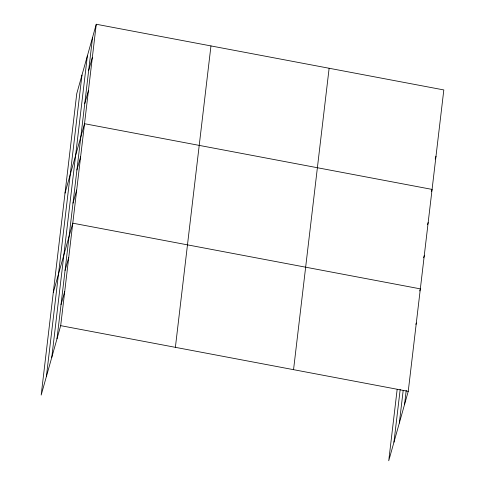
<?xml version="1.0" encoding="UTF-8"?>
<svg xmlns="http://www.w3.org/2000/svg" width="485" height="485" viewBox="0 0 485 485"><rect width="100%" height="100%" fill="white"/><g stroke="black" fill="none" stroke-linecap="round" stroke-linejoin="round"><path stroke-width="0.73" d="M46.402 376.493L81.971 75.084M51.78 357.36L87.349 55.957M56.994 338.797L92.568 37.387M96.26 24.25L76.757 93.653L41.183 395.063L60.692 325.659L96.26 24.25L443.817 89.937L408.243 391.346L388.74 460.75L397.148 389.461M175.382 347.333L210.957 45.929M293.552 369.667L329.127 68.264M393.953 442.181L400.18 389.461M399.331 423.053L403.193 390.376M404.551 404.484L406.218 390.376M88.658 70.543L92.35 57.406M84.742 103.699L88.434 90.562M65.014 193.115L84.523 123.711L432.08 189.405L431.498 191.478M76.915 170.011L80.613 156.867M73.005 203.16L76.697 190.023M53.277 292.582L72.786 223.179L420.343 288.866M65.057 270.478L68.755 257.341M61.025 304.635L64.723 291.497M435.215 159.013L435.991 156.249M427.582 224.634L428.164 222.56M423.672 257.79L424.254 255.716M419.755 290.945L420.143 289.563M415.918 324.41L416.312 323.028M60.692 325.659L408.243 391.346"/></g></svg>
